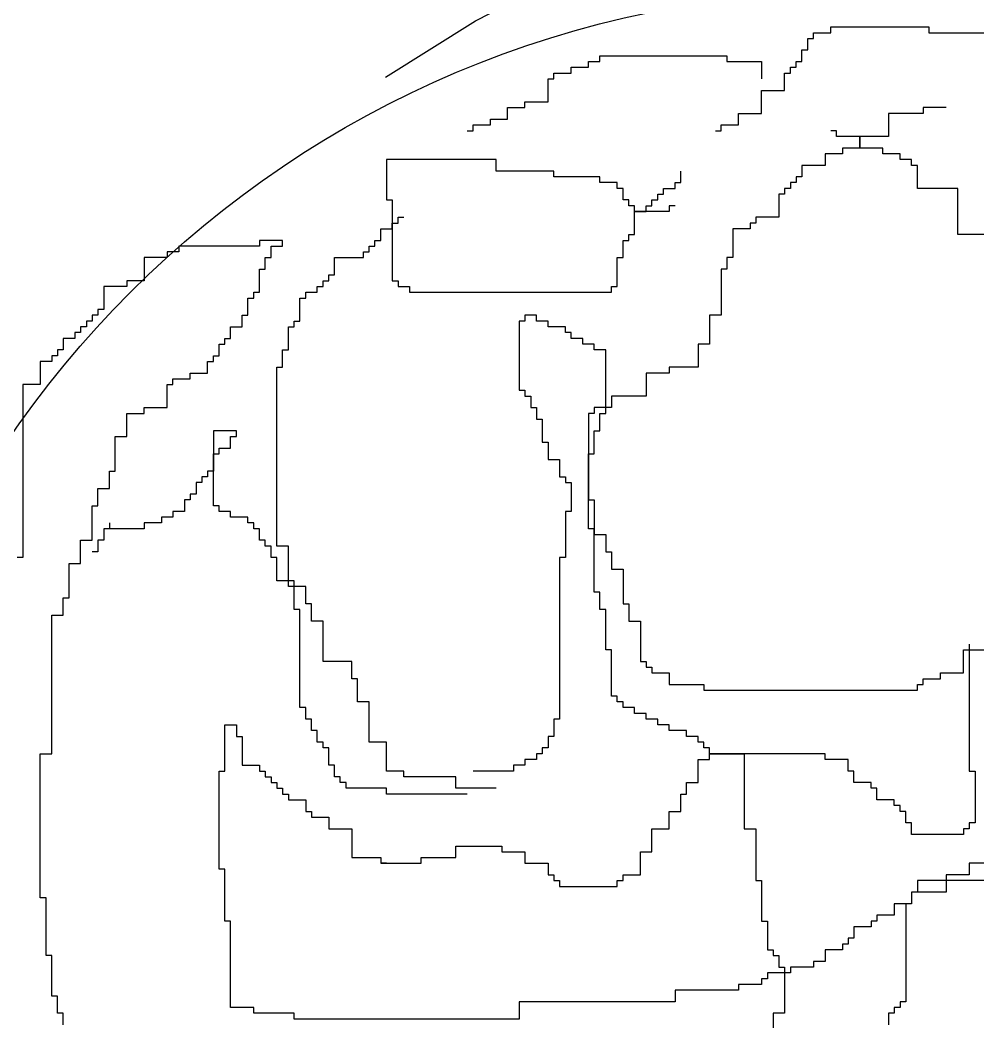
# Model space of a CAD drawing. Extents: x 1757 to 2197, y 240 to 1342.
# Drawn here: x 2079.8 to 2137.6, y 704.3 to 764.7 of the extents above; entities that cross this region are included whole.
import ezdxf

# ---------------------------------------------------------------- set-up
doc = ezdxf.new("R2010")
doc.units = 0
doc.header["$LTSCALE"] = 10
doc.header["$MEASUREMENT"] = 0
doc.layers.add('3', color=3, linetype='CONTINUOUS')

msp = doc.modelspace()

# ---------------------------------------------------------------- linework, layer by layer
at = {"layer": '3'}
for p, q in [((2128.74, 763.959), (2128.74, 764.308)), ((2128.74, 764.308), (2134.662, 764.308)), ((2134.662, 764.308), (2134.662, 763.959)), ((2127.695, 763.611), (2127.695, 763.959)), ((2127.695, 763.959), (2128.74, 763.959)), ((2134.662, 763.959), (2138.493, 763.959)), ((2127.347, 762.915), (2127.347, 763.611)), ((2127.347, 763.611), (2127.695, 763.611)), ((2114.807, 762.219), (2114.807, 762.567)), ((2114.807, 762.567), (2122.47, 762.567)), ((2122.47, 762.567), (2122.47, 762.219)), ((2126.999, 762.219), (2126.999, 762.915)), ((2126.999, 762.915), (2127.347, 762.915)), ((2113.066, 761.523), (2113.066, 761.871)), ((2113.066, 761.871), (2114.111, 761.871)), ((2114.111, 761.871), (2114.111, 762.219)), ((2114.111, 762.219), (2114.807, 762.219)), ((2122.47, 762.219), (2124.56, 762.219)), ((2124.56, 762.219), (2124.56, 761.175)), ((2126.302, 761.523), (2126.302, 761.871)), ((2126.302, 761.871), (2126.65, 761.871)), ((2126.65, 761.871), (2126.65, 762.219)), ((2126.65, 762.219), (2126.999, 762.219)), ((2112.021, 761.175), (2112.021, 761.523)), ((2112.021, 761.523), (2113.066, 761.523)), ((2125.954, 760.478), (2125.954, 761.523)), ((2125.954, 761.523), (2126.302, 761.523)), ((2111.672, 759.782), (2111.672, 761.175)), ((2111.672, 761.175), (2112.021, 761.175)), ((2124.56, 759.086), (2124.56, 760.478)), ((2124.56, 760.478), (2125.954, 760.478)), ((2109.234, 758.738), (2109.234, 759.434)), ((2109.234, 759.434), (2110.279, 759.434)), ((2110.279, 759.434), (2110.279, 759.782)), ((2110.279, 759.782), (2111.672, 759.782)), ((2135.707, 759.434), (2134.314, 759.434)), ((2134.314, 759.434), (2134.314, 759.086)), ((2123.167, 758.39), (2123.167, 759.086)), ((2123.167, 759.086), (2124.56, 759.086)), ((2132.224, 759.086), (2132.224, 757.693)), ((2134.314, 759.086), (2132.224, 759.086)), ((2107.144, 758.041), (2107.144, 758.39)), ((2107.144, 758.39), (2108.189, 758.39)), ((2108.189, 758.39), (2108.189, 758.738)), ((2108.189, 758.738), (2109.234, 758.738)), ((2122.122, 758.041), (2122.122, 758.39)), ((2122.122, 758.39), (2123.167, 758.39)), ((2106.796, 758.041), (2107.144, 758.041)), ((2121.774, 758.041), (2122.122, 758.041)), ((2129.089, 758.041), (2128.74, 758.041)), ((2129.089, 757.693), (2129.089, 758.041)), ((2130.482, 757.693), (2129.089, 757.693)), ((2132.224, 757.693), (2130.482, 757.693)), ((2130.482, 757.693), (2130.482, 756.997)), ((2130.482, 756.997), (2130.482, 757.693)), ((2129.437, 756.649), (2128.392, 756.649)), ((2128.392, 756.649), (2128.392, 755.953)), ((2130.482, 756.997), (2129.437, 756.997)), ((2129.437, 756.997), (2129.437, 756.649)), ((2131.875, 756.997), (2130.482, 756.997)), ((2131.875, 756.649), (2131.875, 756.997)), ((2132.92, 756.649), (2131.875, 756.649)), ((2132.92, 756.301), (2132.92, 756.649)), ((2108.537, 756.301), (2101.919, 756.301)), ((2101.919, 756.301), (2101.919, 753.864)), ((2108.537, 755.605), (2108.537, 756.301)), ((2128.392, 755.953), (2126.999, 755.953)), ((2126.999, 755.953), (2126.999, 755.257)), ((2133.617, 756.301), (2132.92, 756.301)), ((2133.617, 755.953), (2133.617, 756.301)), ((2133.965, 755.953), (2133.617, 755.953)), ((2133.965, 754.56), (2133.965, 755.953)), ((2112.021, 755.605), (2108.537, 755.605)), ((2112.021, 755.257), (2112.021, 755.605)), ((2114.807, 755.257), (2112.021, 755.257)), ((2114.807, 754.908), (2114.807, 755.257)), ((2119.684, 754.908), (2119.684, 755.605)), ((2126.999, 755.257), (2126.65, 755.257)), ((2126.65, 755.257), (2126.65, 754.908)), ((2115.852, 754.908), (2114.807, 754.908)), ((2115.852, 754.56), (2115.852, 754.908)), ((2119.336, 754.56), (2119.336, 754.908)), ((2119.336, 754.908), (2119.684, 754.908)), ((2126.65, 754.908), (2126.302, 754.908)), ((2126.302, 754.908), (2126.302, 754.56)), ((2116.201, 754.56), (2115.852, 754.56)), ((2116.201, 753.864), (2116.201, 754.56)), ((2118.291, 753.864), (2118.291, 754.212)), ((2118.291, 754.212), (2118.639, 754.212)), ((2118.639, 754.212), (2118.639, 754.56)), ((2118.639, 754.56), (2119.336, 754.56)), ((2125.954, 754.212), (2125.605, 754.212)), ((2125.605, 754.212), (2125.605, 752.82)), ((2126.302, 754.56), (2125.954, 754.56)), ((2125.954, 754.56), (2125.954, 754.212)), ((2136.404, 754.56), (2133.965, 754.56)), ((2136.404, 751.775), (2136.404, 754.56)), ((2101.919, 753.864), (2102.268, 753.864)), ((2102.268, 753.864), (2102.268, 748.991)), ((2116.549, 753.864), (2116.201, 753.864)), ((2116.549, 753.516), (2116.549, 753.864)), ((2116.897, 753.516), (2116.549, 753.516)), ((2116.897, 753.168), (2116.897, 753.516)), ((2117.594, 753.168), (2117.594, 753.516)), ((2117.594, 753.516), (2117.942, 753.516)), ((2117.942, 753.516), (2117.942, 753.864)), ((2117.942, 753.864), (2118.291, 753.864)), ((2119.336, 753.516), (2118.987, 753.516)), ((2118.987, 753.516), (2118.987, 753.168)), ((2102.616, 752.472), (2102.616, 752.82)), ((2102.616, 752.82), (2102.964, 752.82)), ((2118.987, 753.168), (2116.897, 753.168)), ((2116.897, 751.775), (2116.897, 753.168)), ((2116.897, 753.168), (2117.594, 753.168)), ((2125.605, 752.82), (2124.212, 752.82)), ((2124.212, 752.82), (2124.212, 752.472)), ((2102.268, 752.124), (2102.268, 752.472)), ((2102.268, 752.472), (2102.616, 752.472)), ((2124.212, 752.472), (2123.864, 752.472)), ((2123.864, 752.472), (2123.864, 752.124)), ((2101.571, 751.427), (2101.571, 752.124)), ((2101.571, 752.124), (2102.268, 752.124)), ((2116.549, 751.427), (2116.549, 751.775)), ((2116.549, 751.775), (2116.897, 751.775)), ((2123.864, 752.124), (2122.819, 752.124)), ((2122.819, 752.124), (2122.819, 750.383)), ((2139.19, 751.775), (2136.404, 751.775)), ((2094.256, 751.079), (2089.379, 751.079)), ((2089.379, 751.079), (2089.379, 750.731)), ((2095.649, 751.427), (2094.256, 751.427)), ((2094.256, 751.427), (2094.256, 751.079)), ((2094.953, 750.383), (2094.953, 751.079)), ((2094.953, 751.079), (2095.649, 751.079)), ((2095.649, 751.079), (2095.649, 751.427)), ((2100.874, 750.731), (2100.874, 751.079)), ((2100.874, 751.079), (2101.223, 751.079)), ((2101.223, 751.079), (2101.223, 751.427)), ((2101.223, 751.427), (2101.571, 751.427)), ((2116.201, 750.383), (2116.201, 751.427)), ((2116.201, 751.427), (2116.549, 751.427)), ((2088.683, 750.383), (2087.29, 750.383)), ((2087.29, 750.383), (2087.29, 748.991)), ((2089.379, 750.731), (2088.683, 750.731)), ((2088.683, 750.731), (2088.683, 750.383)), ((2094.604, 749.687), (2094.604, 750.383)), ((2094.604, 750.383), (2094.953, 750.383)), ((2098.784, 749.339), (2098.784, 750.383)), ((2098.784, 750.383), (2100.526, 750.383)), ((2100.526, 750.383), (2100.526, 750.731)), ((2100.526, 750.731), (2100.874, 750.731)), ((2115.852, 748.642), (2115.852, 750.383)), ((2115.852, 750.383), (2116.201, 750.383)), ((2122.819, 750.383), (2122.47, 750.383)), ((2122.47, 750.383), (2122.47, 749.687)), ((2094.256, 748.294), (2094.256, 749.687)), ((2094.256, 749.687), (2094.604, 749.687)), ((2098.436, 748.991), (2098.436, 749.339)), ((2098.436, 749.339), (2098.784, 749.339)), ((2122.47, 749.687), (2122.122, 749.687)), ((2122.122, 749.687), (2122.122, 746.902)), ((2086.245, 748.642), (2084.851, 748.642)), ((2084.851, 748.642), (2084.851, 747.25)), ((2087.29, 748.991), (2086.245, 748.991)), ((2086.245, 748.991), (2086.245, 748.642)), ((2097.739, 748.294), (2097.739, 748.642)), ((2097.739, 748.642), (2098.088, 748.642)), ((2098.088, 748.642), (2098.088, 748.991)), ((2098.088, 748.991), (2098.436, 748.991)), ((2102.268, 748.991), (2102.616, 748.991)), ((2102.616, 748.991), (2102.616, 748.642)), ((2102.616, 748.642), (2103.313, 748.642)), ((2103.313, 748.642), (2103.313, 748.294)), ((2115.504, 748.294), (2115.504, 748.642)), ((2115.504, 748.642), (2115.852, 748.642)), ((2093.559, 746.902), (2093.559, 747.946)), ((2093.559, 747.946), (2093.908, 747.946)), ((2093.908, 747.946), (2093.908, 748.294)), ((2093.908, 748.294), (2094.256, 748.294)), ((2096.694, 746.554), (2096.694, 747.946)), ((2096.694, 747.946), (2097.043, 747.946)), ((2097.043, 747.946), (2097.043, 748.294)), ((2097.043, 748.294), (2097.739, 748.294)), ((2103.313, 748.294), (2115.504, 748.294)), ((2084.503, 746.902), (2084.155, 746.902)), ((2084.155, 746.902), (2084.155, 746.554)), ((2084.851, 747.25), (2084.503, 747.25)), ((2084.503, 747.25), (2084.503, 746.902)), ((2093.211, 746.206), (2093.211, 746.902)), ((2093.211, 746.902), (2093.559, 746.902)), ((2110.976, 746.902), (2110.279, 746.902)), ((2110.279, 746.902), (2110.279, 746.554)), ((2110.976, 746.554), (2110.976, 746.902)), ((2122.122, 746.902), (2121.426, 746.902)), ((2121.426, 746.902), (2121.426, 745.161)), ((2083.806, 746.206), (2083.458, 746.206)), ((2083.458, 746.206), (2083.458, 745.858)), ((2084.155, 746.554), (2083.806, 746.554)), ((2083.806, 746.554), (2083.806, 746.206)), ((2092.514, 745.509), (2092.514, 746.206)), ((2092.514, 746.206), (2093.211, 746.206)), ((2095.998, 744.813), (2095.998, 746.206)), ((2095.998, 746.206), (2096.346, 746.206)), ((2096.346, 746.206), (2096.346, 746.554)), ((2096.346, 746.554), (2096.694, 746.554)), ((2110.279, 746.554), (2109.931, 746.554)), ((2109.931, 746.554), (2109.931, 742.376)), ((2111.672, 746.554), (2110.976, 746.554)), ((2111.672, 746.206), (2111.672, 746.554)), ((2112.717, 746.206), (2111.672, 746.206)), ((2112.717, 745.858), (2112.717, 746.206)), ((2083.458, 745.858), (2083.11, 745.858)), ((2083.11, 745.858), (2083.11, 745.509)), ((2113.066, 745.858), (2112.717, 745.858)), ((2113.066, 745.509), (2113.066, 745.858)), ((2083.11, 745.509), (2082.413, 745.509)), ((2082.413, 745.509), (2082.413, 744.813)), ((2091.818, 744.465), (2091.818, 745.161)), ((2091.818, 745.161), (2092.166, 745.161)), ((2092.166, 745.161), (2092.166, 745.509)), ((2092.166, 745.509), (2092.514, 745.509)), ((2113.762, 745.509), (2113.066, 745.509)), ((2113.762, 745.161), (2113.762, 745.509)), ((2114.459, 745.161), (2113.762, 745.161)), ((2114.459, 744.813), (2114.459, 745.161)), ((2121.426, 745.161), (2120.729, 745.161)), ((2120.729, 745.161), (2120.729, 743.769)), ((2082.065, 744.465), (2081.716, 744.465)), ((2081.716, 744.465), (2081.716, 744.117)), ((2082.413, 744.813), (2082.065, 744.813)), ((2082.065, 744.813), (2082.065, 744.465)), ((2091.469, 744.117), (2091.469, 744.465)), ((2091.469, 744.465), (2091.818, 744.465)), ((2095.649, 743.769), (2095.649, 744.813)), ((2095.649, 744.813), (2095.998, 744.813)), ((2115.156, 744.813), (2114.459, 744.813)), ((2115.156, 740.984), (2115.156, 744.813)), ((2081.716, 744.117), (2081.02, 744.117)), ((2081.02, 744.117), (2081.02, 742.724)), ((2091.121, 743.421), (2091.121, 744.117)), ((2091.121, 744.117), (2091.469, 744.117)), ((2095.301, 732.977), (2095.301, 743.769)), ((2095.301, 743.769), (2095.649, 743.769)), ((2120.729, 743.769), (2118.987, 743.769)), ((2118.987, 743.769), (2118.987, 743.421)), ((2090.076, 743.073), (2090.076, 743.421)), ((2090.076, 743.421), (2091.121, 743.421)), ((2118.987, 743.421), (2117.594, 743.421)), ((2117.594, 743.421), (2117.594, 742.028)), ((2081.02, 742.724), (2079.975, 742.724)), ((2079.975, 742.724), (2079.975, 732.281)), ((2088.683, 741.332), (2088.683, 742.724)), ((2088.683, 742.724), (2089.031, 742.724)), ((2089.031, 742.724), (2089.031, 743.073)), ((2089.031, 743.073), (2090.076, 743.073)), ((2109.931, 742.376), (2110.279, 742.376)), ((2110.279, 742.376), (2110.279, 742.028)), ((2110.279, 742.028), (2110.627, 742.028)), ((2110.627, 742.028), (2110.627, 741.332)), ((2117.594, 742.028), (2115.504, 742.028)), ((2115.504, 742.028), (2115.504, 741.332)), ((2087.29, 740.984), (2087.29, 741.332)), ((2087.29, 741.332), (2088.683, 741.332)), ((2110.627, 741.332), (2110.976, 741.332)), ((2110.976, 741.332), (2110.976, 740.636)), ((2115.504, 741.332), (2114.459, 741.332)), ((2114.459, 741.332), (2114.459, 740.984)), ((2086.245, 739.591), (2086.245, 740.984)), ((2086.245, 740.984), (2087.29, 740.984)), ((2114.459, 740.984), (2114.111, 740.984)), ((2114.111, 740.984), (2114.111, 735.762)), ((2114.807, 739.94), (2114.807, 740.984)), ((2114.807, 740.984), (2115.156, 740.984)), ((2110.976, 740.636), (2111.324, 740.636)), ((2111.324, 740.636), (2111.324, 739.243)), ((2085.548, 737.503), (2085.548, 739.591)), ((2085.548, 739.591), (2086.245, 739.591)), ((2092.863, 739.94), (2091.469, 739.94)), ((2091.469, 739.94), (2091.469, 737.503)), ((2092.514, 738.895), (2092.514, 739.591)), ((2092.514, 739.591), (2092.863, 739.591)), ((2092.863, 739.591), (2092.863, 739.94)), ((2114.459, 738.547), (2114.459, 739.94)), ((2114.459, 739.94), (2114.807, 739.94)), ((2091.818, 738.547), (2091.818, 738.895)), ((2091.818, 738.895), (2092.514, 738.895)), ((2111.324, 739.243), (2111.672, 739.243)), ((2111.672, 739.243), (2111.672, 738.199)), ((2091.469, 735.414), (2091.469, 738.547)), ((2091.469, 738.547), (2091.818, 738.547)), ((2114.111, 734.022), (2114.111, 738.547)), ((2114.111, 738.547), (2114.459, 738.547)), ((2111.672, 738.199), (2112.369, 738.199)), ((2112.369, 738.199), (2112.369, 737.155)), ((2085.2, 736.458), (2085.2, 737.503)), ((2085.2, 737.503), (2085.548, 737.503)), ((2091.121, 737.155), (2090.773, 737.155)), ((2090.773, 737.155), (2090.773, 736.807)), ((2091.469, 737.503), (2091.121, 737.503)), ((2091.121, 737.503), (2091.121, 737.155)), ((2112.369, 737.155), (2112.717, 737.155)), ((2112.717, 737.155), (2112.717, 736.807)), ((2084.503, 735.414), (2084.503, 736.458)), ((2084.503, 736.458), (2085.2, 736.458)), ((2090.773, 736.807), (2090.424, 736.807)), ((2090.424, 736.807), (2090.424, 736.11)), ((2112.717, 736.807), (2113.066, 736.807)), ((2113.066, 736.807), (2113.066, 735.066)), ((2090.424, 736.11), (2090.076, 736.11)), ((2090.076, 736.11), (2090.076, 735.762)), ((2084.155, 733.325), (2084.155, 735.414)), ((2084.155, 735.414), (2084.503, 735.414)), ((2090.076, 735.762), (2089.728, 735.762)), ((2089.728, 735.762), (2089.728, 735.066)), ((2091.818, 735.414), (2091.469, 735.414)), ((2091.818, 735.066), (2091.818, 735.414)), ((2114.111, 735.762), (2114.459, 735.762)), ((2114.459, 735.762), (2114.459, 733.674)), ((2089.031, 734.718), (2088.335, 734.718)), ((2088.335, 734.718), (2088.335, 734.37)), ((2089.728, 735.066), (2089.031, 735.066)), ((2089.031, 735.066), (2089.031, 734.718)), ((2092.514, 735.066), (2091.818, 735.066)), ((2092.514, 734.718), (2092.514, 735.066)), ((2093.559, 734.718), (2092.514, 734.718)), ((2093.559, 734.37), (2093.559, 734.718)), ((2113.066, 735.066), (2112.717, 735.066)), ((2112.717, 735.066), (2112.717, 732.281)), ((2085.2, 734.37), (2085.2, 734.022)), ((2088.335, 734.37), (2087.29, 734.37)), ((2087.29, 734.37), (2087.29, 734.022)), ((2093.908, 734.37), (2093.559, 734.37)), ((2093.908, 734.022), (2093.908, 734.37)), ((2087.29, 734.022), (2084.851, 734.022)), ((2085.2, 734.022), (2084.851, 734.022)), ((2084.851, 734.022), (2084.851, 733.325)), ((2094.256, 734.022), (2093.908, 734.022)), ((2094.256, 733.325), (2094.256, 734.022)), ((2114.459, 734.022), (2114.111, 734.022)), ((2114.459, 730.192), (2114.459, 734.022)), ((2114.459, 733.674), (2115.156, 733.674)), ((2115.156, 733.674), (2115.156, 732.629)), ((2083.458, 731.933), (2083.458, 733.325)), ((2083.458, 733.325), (2084.155, 733.325)), ((2084.851, 733.325), (2084.503, 733.325)), ((2084.503, 733.325), (2084.503, 732.629)), ((2094.604, 733.325), (2094.256, 733.325)), ((2094.604, 732.977), (2094.604, 733.325)), ((2094.953, 732.977), (2094.604, 732.977)), ((2094.953, 732.281), (2094.953, 732.977)), ((2095.998, 732.977), (2095.301, 732.977)), ((2095.998, 730.54), (2095.998, 732.977)), ((2079.975, 732.281), (2079.626, 732.281)), ((2084.503, 732.629), (2084.155, 732.629)), ((2095.301, 732.281), (2094.953, 732.281)), ((2095.301, 730.889), (2095.301, 732.281)), ((2112.717, 732.281), (2112.369, 732.281)), ((2112.369, 732.281), (2112.369, 722.534)), ((2115.156, 732.629), (2115.504, 732.629)), ((2115.504, 732.629), (2115.504, 731.585)), ((2082.761, 729.844), (2082.761, 731.933)), ((2082.761, 731.933), (2083.458, 731.933)), ((2115.504, 731.585), (2116.201, 731.585)), ((2116.201, 731.585), (2116.201, 729.496)), ((2096.346, 730.889), (2095.301, 730.889)), ((2097.043, 730.54), (2095.998, 730.54)), ((2096.346, 729.148), (2096.346, 730.889)), ((2097.043, 729.496), (2097.043, 730.54)), ((2082.413, 728.8), (2082.413, 729.844)), ((2082.413, 729.844), (2082.761, 729.844)), ((2114.807, 730.192), (2114.459, 730.192)), ((2114.807, 729.148), (2114.807, 730.192)), ((2097.391, 729.496), (2097.043, 729.496)), ((2097.391, 728.452), (2097.391, 729.496)), ((2116.201, 729.496), (2116.549, 729.496)), ((2116.549, 729.496), (2116.549, 728.452)), ((2081.716, 720.445), (2081.716, 728.8)), ((2081.716, 728.8), (2082.413, 728.8)), ((2096.694, 729.148), (2096.346, 729.148)), ((2096.694, 723.23), (2096.694, 729.148)), ((2115.156, 729.148), (2114.807, 729.148)), ((2115.156, 726.711), (2115.156, 729.148)), ((2098.088, 728.452), (2097.391, 728.452)), ((2098.088, 726.015), (2098.088, 728.452)), ((2116.549, 728.452), (2117.246, 728.452)), ((2117.246, 728.452), (2117.246, 726.015)), ((2137.1, 727.059), (2137.1, 719.401)), ((2115.504, 726.711), (2115.156, 726.711)), ((2115.504, 723.926), (2115.504, 726.711)), ((2136.752, 725.319), (2136.752, 726.711)), ((2136.752, 726.711), (2139.887, 726.711)), ((2099.829, 726.015), (2098.088, 726.015)), ((2099.829, 724.971), (2099.829, 726.015)), ((2117.246, 726.015), (2117.594, 726.015)), ((2117.594, 726.015), (2117.594, 725.667)), ((2117.594, 725.667), (2117.942, 725.667)), ((2117.942, 725.667), (2117.942, 725.319)), ((2100.178, 724.971), (2099.829, 724.971)), ((2100.178, 723.578), (2100.178, 724.971)), ((2117.942, 725.319), (2118.987, 725.319)), ((2118.987, 725.319), (2118.987, 724.623)), ((2134.314, 724.623), (2134.314, 724.971)), ((2134.314, 724.971), (2135.359, 724.971)), ((2135.359, 724.971), (2135.359, 725.319)), ((2135.359, 725.319), (2136.752, 725.319)), ((2118.987, 724.623), (2121.077, 724.623)), ((2121.077, 724.623), (2121.077, 724.274)), ((2133.965, 724.274), (2133.965, 724.623)), ((2133.965, 724.623), (2134.314, 724.623)), ((2115.852, 723.926), (2115.504, 723.926)), ((2115.852, 723.578), (2115.852, 723.926)), ((2121.077, 724.274), (2133.965, 724.274)), ((2097.043, 723.23), (2096.694, 723.23)), ((2097.043, 722.534), (2097.043, 723.23)), ((2100.874, 723.578), (2100.178, 723.578)), ((2100.874, 721.141), (2100.874, 723.578)), ((2116.201, 723.578), (2115.852, 723.578)), ((2116.201, 723.23), (2116.201, 723.578)), ((2116.897, 723.23), (2116.201, 723.23)), ((2116.897, 722.882), (2116.897, 723.23)), ((2117.594, 722.882), (2116.897, 722.882)), ((2117.594, 722.534), (2117.594, 722.882)), ((2092.166, 719.401), (2092.166, 722.186)), ((2092.166, 722.186), (2092.863, 722.186)), ((2092.863, 722.186), (2092.863, 721.49)), ((2097.391, 722.534), (2097.043, 722.534)), ((2097.391, 721.838), (2097.391, 722.534)), ((2112.369, 722.534), (2112.021, 722.534)), ((2112.021, 722.534), (2112.021, 721.49)), ((2118.291, 722.534), (2117.594, 722.534)), ((2118.291, 722.186), (2118.291, 722.534)), ((2118.987, 722.186), (2118.291, 722.186)), ((2118.987, 721.838), (2118.987, 722.186)), ((2092.863, 721.49), (2093.211, 721.49)), ((2093.211, 721.49), (2093.211, 719.749)), ((2097.739, 721.838), (2097.391, 721.838)), ((2097.739, 721.141), (2097.739, 721.838)), ((2112.021, 721.49), (2111.672, 721.49)), ((2111.672, 721.49), (2111.672, 720.793)), ((2120.032, 721.838), (2118.987, 721.838)), ((2120.032, 721.49), (2120.032, 721.838)), ((2120.729, 721.49), (2120.032, 721.49)), ((2120.729, 721.141), (2120.729, 721.49)), ((2098.088, 721.141), (2097.739, 721.141)), ((2098.088, 720.793), (2098.088, 721.141)), ((2098.436, 720.793), (2098.088, 720.793)), ((2098.436, 719.749), (2098.436, 720.793)), ((2101.919, 721.141), (2100.874, 721.141)), ((2101.919, 719.401), (2101.919, 721.141)), ((2111.672, 720.793), (2111.324, 720.793)), ((2111.324, 720.793), (2111.324, 720.445)), ((2121.077, 721.141), (2120.729, 721.141)), ((2121.077, 720.793), (2121.077, 721.141)), ((2121.426, 720.793), (2121.077, 720.793)), ((2121.426, 720.445), (2121.426, 720.793)), ((2081.02, 711.742), (2081.02, 720.445)), ((2081.02, 720.445), (2081.716, 720.445)), ((2111.324, 720.445), (2110.976, 720.445)), ((2110.976, 720.445), (2110.976, 720.097)), ((2121.426, 720.097), (2121.426, 720.445)), ((2121.426, 720.445), (2123.515, 720.445)), ((2128.392, 720.445), (2121.426, 720.445)), ((2123.515, 720.445), (2123.515, 715.92)), ((2128.392, 720.097), (2128.392, 720.445)), ((2093.211, 719.749), (2094.256, 719.749)), ((2094.256, 719.749), (2094.256, 719.401)), ((2098.784, 719.749), (2098.436, 719.749)), ((2098.784, 719.053), (2098.784, 719.749)), ((2110.279, 719.749), (2109.582, 719.749)), ((2109.582, 719.749), (2109.582, 719.401)), ((2110.976, 720.097), (2110.279, 720.097)), ((2110.279, 720.097), (2110.279, 719.749)), ((2120.729, 718.705), (2120.729, 720.097)), ((2120.729, 720.097), (2121.426, 720.097)), ((2129.785, 720.097), (2128.392, 720.097)), ((2129.785, 719.401), (2129.785, 720.097)), ((2091.818, 713.483), (2091.818, 719.401)), ((2091.818, 719.401), (2092.166, 719.401)), ((2094.256, 719.401), (2094.604, 719.401)), ((2094.604, 719.401), (2094.604, 719.053)), ((2094.604, 719.053), (2094.953, 719.053)), ((2094.953, 719.053), (2094.953, 718.705)), ((2099.133, 719.053), (2098.784, 719.053)), ((2099.133, 718.705), (2099.133, 719.053)), ((2102.964, 719.401), (2101.919, 719.401)), ((2102.964, 719.053), (2102.964, 719.401)), ((2106.099, 719.053), (2102.964, 719.053)), ((2106.099, 718.357), (2106.099, 719.053)), ((2109.582, 719.401), (2107.144, 719.401)), ((2130.134, 719.401), (2129.785, 719.401)), ((2130.134, 718.705), (2130.134, 719.401)), ((2137.1, 719.401), (2137.449, 719.401)), ((2137.449, 719.401), (2137.449, 716.268)), ((2094.953, 718.705), (2095.301, 718.705)), ((2095.301, 718.705), (2095.301, 718.357)), ((2095.301, 718.357), (2095.649, 718.357)), ((2095.649, 718.357), (2095.649, 718.008)), ((2099.481, 718.705), (2099.133, 718.705)), ((2099.481, 718.357), (2099.481, 718.705)), ((2101.919, 718.357), (2099.481, 718.357)), ((2101.919, 718.008), (2101.919, 718.357)), ((2108.537, 718.357), (2106.099, 718.357)), ((2120.032, 718.008), (2120.032, 718.705)), ((2120.032, 718.705), (2120.729, 718.705)), ((2131.179, 718.705), (2130.134, 718.705)), ((2131.179, 718.357), (2131.179, 718.705)), ((2131.527, 718.357), (2131.179, 718.357)), ((2131.527, 717.66), (2131.527, 718.357)), ((2095.649, 718.008), (2095.998, 718.008)), ((2095.998, 718.008), (2095.998, 717.66)), ((2106.796, 718.008), (2101.919, 718.008)), ((2119.684, 716.964), (2119.684, 718.008)), ((2119.684, 718.008), (2120.032, 718.008)), ((2095.998, 717.66), (2097.043, 717.66)), ((2097.043, 717.66), (2097.043, 716.964)), ((2132.572, 717.66), (2131.527, 717.66)), ((2132.572, 717.312), (2132.572, 717.66)), ((2132.92, 717.312), (2132.572, 717.312)), ((2132.92, 716.964), (2132.92, 717.312)), ((2097.043, 716.964), (2097.391, 716.964)), ((2097.391, 716.964), (2097.391, 716.616)), ((2097.391, 716.616), (2098.436, 716.616)), ((2098.436, 716.616), (2098.436, 715.92)), ((2118.987, 715.92), (2118.987, 716.964)), ((2118.987, 716.964), (2119.684, 716.964)), ((2133.269, 716.964), (2132.92, 716.964)), ((2133.269, 716.268), (2133.269, 716.964)), ((2098.436, 715.92), (2099.829, 715.92)), ((2099.829, 715.92), (2099.829, 714.179)), ((2117.942, 714.527), (2117.942, 715.92)), ((2117.942, 715.92), (2118.987, 715.92)), ((2123.515, 715.92), (2124.212, 715.92)), ((2124.212, 715.92), (2124.212, 712.787)), ((2133.617, 716.268), (2133.269, 716.268)), ((2133.617, 715.572), (2133.617, 716.268)), ((2137.1, 715.92), (2136.752, 715.92)), ((2136.752, 715.92), (2136.752, 715.572)), ((2137.449, 716.268), (2137.1, 716.268)), ((2137.1, 716.268), (2137.1, 715.92)), ((2136.752, 715.572), (2133.617, 715.572)), ((2106.099, 714.179), (2106.099, 714.875)), ((2106.099, 714.875), (2108.886, 714.875)), ((2108.886, 714.875), (2108.886, 714.527)), ((2099.829, 714.179), (2101.571, 714.179)), ((2101.571, 714.179), (2101.571, 713.831)), ((2104.009, 713.831), (2104.009, 714.179)), ((2104.009, 714.179), (2106.099, 714.179)), ((2108.886, 714.527), (2110.279, 714.527)), ((2110.279, 714.527), (2110.279, 713.831)), ((2117.246, 713.135), (2117.246, 714.527)), ((2117.246, 714.527), (2117.942, 714.527)), ((2092.166, 713.483), (2091.818, 713.483)), ((2092.166, 710.35), (2092.166, 713.483)), ((2101.571, 713.831), (2101.919, 713.831)), ((2101.919, 713.831), (2101.571, 713.831)), ((2101.571, 713.831), (2104.009, 713.831)), ((2110.279, 713.831), (2111.672, 713.831)), ((2111.672, 713.831), (2111.672, 713.135)), ((2138.145, 713.831), (2137.1, 713.831)), ((2137.1, 713.831), (2137.1, 713.135)), ((2111.672, 713.135), (2112.021, 713.135)), ((2112.021, 713.135), (2112.021, 712.787)), ((2116.201, 712.787), (2116.201, 713.135)), ((2116.201, 713.135), (2117.246, 713.135)), ((2137.1, 713.135), (2135.707, 713.135)), ((2135.707, 713.135), (2135.707, 712.09)), ((2112.021, 712.787), (2112.369, 712.787)), ((2112.369, 712.787), (2112.369, 712.439)), ((2112.369, 712.439), (2115.852, 712.439)), ((2115.852, 712.439), (2115.852, 712.787)), ((2115.852, 712.787), (2116.201, 712.787)), ((2124.212, 712.787), (2124.56, 712.787)), ((2124.56, 712.787), (2124.56, 710.35)), ((2138.145, 712.787), (2133.965, 712.787)), ((2133.965, 712.787), (2133.965, 712.09)), ((2081.368, 711.742), (2081.02, 711.742)), ((2081.368, 708.261), (2081.368, 711.742)), ((2135.707, 712.09), (2133.617, 712.09)), ((2133.617, 712.09), (2133.617, 711.394)), ((2133.965, 712.09), (2133.617, 712.09)), ((2133.617, 712.09), (2133.617, 711.394)), ((2133.617, 711.394), (2132.572, 711.394)), ((2132.572, 711.394), (2132.572, 710.698)), ((2133.617, 711.394), (2133.269, 711.394)), ((2133.269, 711.394), (2133.269, 705.476)), ((2132.572, 710.698), (2131.527, 710.698)), ((2131.527, 710.698), (2131.527, 710.35)), ((2092.514, 710.35), (2092.166, 710.35)), ((2092.514, 705.128), (2092.514, 710.35)), ((2124.56, 710.35), (2124.909, 710.35)), ((2124.909, 710.35), (2124.909, 708.609)), ((2131.179, 710.002), (2130.134, 710.002)), ((2130.134, 710.002), (2130.134, 709.306)), ((2131.527, 710.35), (2131.179, 710.35)), ((2131.179, 710.35), (2131.179, 710.002)), ((2130.134, 709.306), (2129.785, 709.306)), ((2129.785, 709.306), (2129.785, 708.957)), ((2129.785, 708.957), (2129.437, 708.957)), ((2129.437, 708.957), (2129.437, 708.609)), ((2081.716, 708.261), (2081.368, 708.261)), ((2081.716, 705.824), (2081.716, 708.261)), ((2124.909, 708.609), (2125.257, 708.609)), ((2125.257, 708.609), (2125.257, 708.261)), ((2125.257, 708.261), (2125.605, 708.261)), ((2125.605, 708.261), (2125.605, 707.565)), ((2129.437, 708.609), (2128.392, 708.609)), ((2128.392, 708.609), (2128.392, 707.913)), ((2125.605, 707.565), (2125.954, 707.565)), ((2125.954, 707.565), (2125.954, 704.78)), ((2127.695, 707.565), (2126.302, 707.565)), ((2126.302, 707.565), (2126.302, 707.217)), ((2128.392, 707.913), (2127.695, 707.913)), ((2127.695, 707.913), (2127.695, 707.565)), ((2124.909, 706.869), (2124.56, 706.869)), ((2124.56, 706.869), (2124.56, 706.521)), ((2126.302, 707.217), (2124.909, 707.217)), ((2124.909, 707.217), (2124.909, 706.869)), ((2124.56, 706.521), (2123.167, 706.521)), ((2123.167, 706.521), (2123.167, 706.173)), ((2082.065, 705.824), (2081.716, 705.824)), ((2082.065, 704.78), (2082.065, 705.824)), ((2123.167, 706.173), (2119.336, 706.173)), ((2119.336, 706.173), (2119.336, 705.476)), ((2093.908, 705.128), (2092.514, 705.128)), ((2093.908, 704.78), (2093.908, 705.128)), ((2119.336, 705.476), (2109.931, 705.476)), ((2109.931, 705.476), (2109.931, 704.432)), ((2132.92, 705.128), (2132.572, 705.128)), ((2132.572, 705.128), (2132.572, 704.78)), ((2133.269, 705.476), (2132.92, 705.476)), ((2132.92, 705.476), (2132.92, 705.128)), ((2082.413, 704.78), (2082.065, 704.78)), ((2082.413, 704.084), (2082.413, 704.78)), ((2096.346, 704.78), (2093.908, 704.78)), ((2096.346, 704.432), (2096.346, 704.78)), ((2109.931, 704.432), (2096.346, 704.432)), ((2125.954, 704.78), (2125.257, 704.78)), ((2125.257, 704.78), (2125.257, 703.736)), ((2132.572, 704.78), (2132.224, 704.78)), ((2132.224, 704.78), (2132.224, 704.084))]:
    msp.add_line(p, q, dxfattribs=at)
msp.add_lwpolyline([(2101.851, 761.274), (2107.294, 764.675), (2111.901, 767.045)], dxfattribs=at)
msp.add_circle((2130.263, 704.503), 61.936, dxfattribs=at)

doc.saveas('drawing.dxf')
